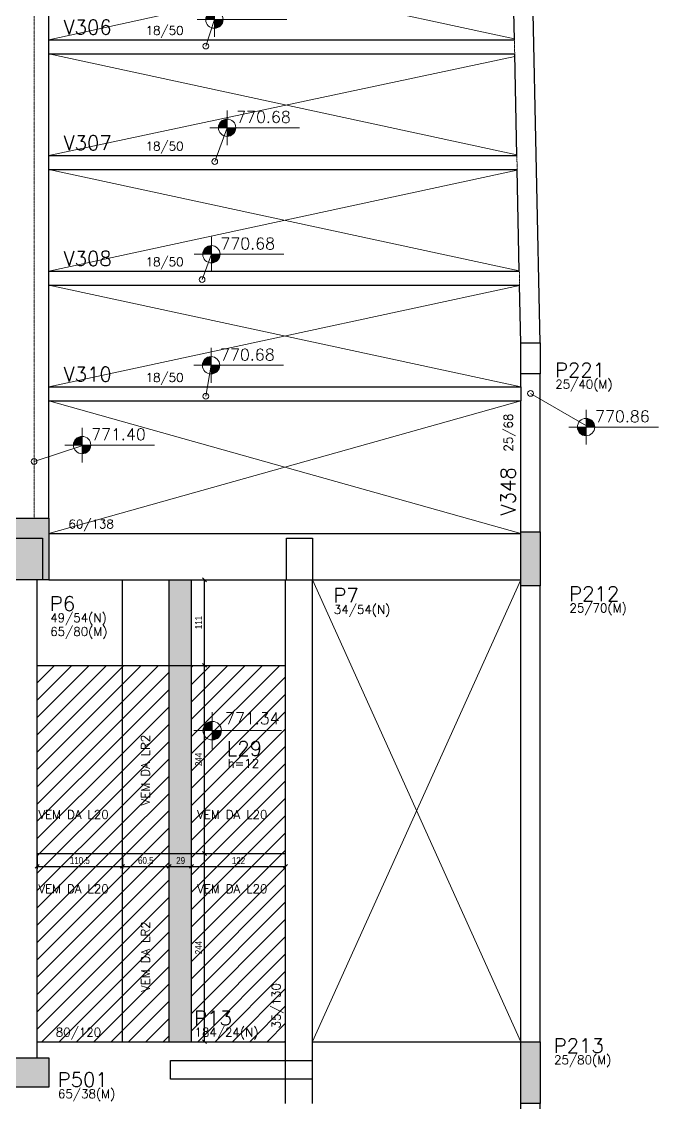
# Model space of a CAD drawing. Extents: x 8513 to 14085, y 1849 to 10799.
# Drawn here: x 12457 to 13282, y 3546 to 4948 of the extents above; entities that cross this region are included whole.
import ezdxf

# ---------------------------------------------------------------- set-up
doc = ezdxf.new("R2010")
doc.units = 0
doc.linetypes.add('FA_Tracejado', pattern=[0.25, 0.15, -0.1])
for name, color, linetype in [('COTA', 241, 'Continuous'), ('Painéis', 200, 'Continuous'), ('Pilares', 5, 'Continuous'), ('VIGAS', 3, 'Continuous'), ('Vázio', 240, 'Continuous')]:
    doc.layers.add(name, color=color, linetype=linetype)
for name, color, linetype, lineweight in [('EST-LAJE-TEXT', 7, 'Continuous', 9), ('EST-PILAR-TEXT', 7, 'Continuous', 9), ('EST-SIMB-Spot Elevations', 7, 'Continuous', 9), ('EST-VIGA-TEXT', 7, 'Continuous', 9), ('Hachura', 253, 'Continuous', 9), ('REAPROVEITAMENTO', 7, 'Continuous', 9)]:
    doc.layers.add(name, color=color, linetype=linetype, lineweight=lineweight)
doc.styles.add('COTA TECNICA-50', font='techl___.ttf', dxfattribs={"height": 9})
doc.styles.add('RomanS_IV50', font='romans_IV50.ttf', dxfattribs={"height": 11.25})
doc.styles.add('RomanS_IV50_B', font='', dxfattribs={"height": 18.75})
doc.styles.add('RomanS_IV50_B_1', font='', dxfattribs={"height": 22.5})
doc.styles.get('RomanS_IV50_B').set_extended_font_data('RomanS_IV50', bold=True)
doc.styles.get('RomanS_IV50_B_1').set_extended_font_data('RomanS_IV50', bold=True)
doc.dimstyles.new('PAINEL', dxfattribs={"dimtxt": 9, "dimasz": 5, "dimexe": 3, "dimexo": 3, "dimgap": 3, "dimtad": 1, "dimdec": 1, "dimzin": 12, "dimdsep": 46, "dimtxsty": 'COTA TECNICA-50', "dimblk": 'OBLIQUE', "dimcen": 0, "dimclrd": 4, "dimclre": 4, "dimclrt": 1, "dimadec": 1, "dimazin": 3, "dimtfac": 1, "dimtdec": 1, "dimtmove": 0, "dimatfit": 3, "dimldrblk": 'OBLIQUE', "dimfxl": 1, "dimtolj": 1, "dimtzin": 12, "dimarcsym": 0})
pattern_1 = [(45, (-181390.063, -29748.07), (-11.2253202, 11.2253202), [])]

# ---------------------------------------------------------------- blocks, each defined once
blk = doc.blocks.new('FA_Floor_TAG_SURVEY_R01 - NIV_TIT_H_TXT1__TXT2_Menor-2303205-BUSINESS')
at = {"layer": 'EST-LAJE-TEXT'}
h = blk.add_hatch(color=256, dxfattribs=at)
edge = h.paths.add_edge_path(flags=0)
edge.add_line((-0.28, 0.565), (-0.28, 0.405))
edge.add_line((-0.28, 0.405), (-0.44, 0.405))
edge.add_arc((-0.28, 0.405), 0.16, 90, 180, ccw=False)
h = blk.add_hatch(color=256, dxfattribs=at)
edge = h.paths.add_edge_path(flags=0)
edge.add_arc((-0.28, 0.405), 0.16, -90, 0, ccw=False)
edge.add_line((-0.28, 0.245), (-0.28, 0.405))
edge.add_line((-0.28, 0.405), (-0.12, 0.405))
for p, q in [((-0.28, 0.085), (-0.28, 0.725)), ((-0.28, 0.405), (-0.6, 0.405)), ((-0.28, 0.405), (0.92, 0.405))]:
    blk.add_line(p, q, dxfattribs=at)
blk.add_circle((-0.28, 0.405), 0.16, dxfattribs=at)
blk = doc.blocks.new('Spot Elevations - Nivel_Planta_MENOR-2363178-BUSINESS')
at = {"layer": 'EST-SIMB-Spot Elevations'}
h = blk.add_hatch(color=256, dxfattribs=at)
edge = h.paths.add_edge_path(flags=0)
edge.add_line((0, 0), (-0.15, 0))
edge.add_arc((0, 0), 0.15, 90, 180, ccw=False)
edge.add_line((0, 0.15), (0, 0))
h = blk.add_hatch(color=256, dxfattribs=at)
edge = h.paths.add_edge_path(flags=0)
edge.add_line((0, 0), (0.15, 0))
edge.add_arc((0, 0), 0.15, 270, 360, ccw=False)
edge.add_line((0, -0.15), (0, 0))
for p, q in [((0, -0.3), (0, 0.3)), ((0, 0), (1.25, 0)), ((0, 0), (-0.3, 0))]:
    blk.add_line(p, q, dxfattribs=at)
blk.add_circle((0, 0), 0.15, dxfattribs=at)
blk = doc.blocks.new('_Oblique')
at = {"color": 0, "linetype": 'ByBlock', "lineweight": -2}
blk.add_line((-0.5, -0.5), (0.5, 0.5), dxfattribs=at)
blk = doc.blocks.new('*D580')
at = {"layer": 'COTA', "color": 4, "lineweight": -2, "transparency": 16777216}
for p, q in [((12477, 3866.5), (12477, 3849.8)), ((12587.5, 3866.5), (12587.5, 3849.8)), ((12477, 3852.8), (12587.5, 3852.8))]:
    blk.add_line(p, q, dxfattribs=at)
at = {"layer": 'Defpoints', "color": 0, "transparency": 16777216}
for p in [(12477, 3869.5), (12587.5, 3869.5), (12587.5, 3852.8)]:
    blk.add_point(p, dxfattribs=at)
at = {"layer": 'COTA', "color": 4, "lineweight": -2, "transparency": 16777216, "xscale": 5, "yscale": 5, "zscale": 5, "rotation": 180}
blk.add_blockref('_Oblique', (12477, 3852.8), dxfattribs=at)
at = {"layer": 'COTA', "color": 4, "lineweight": -2, "transparency": 16777216, "xscale": 5, "yscale": 5, "zscale": 5}
blk.add_blockref('_Oblique', (12587.5, 3852.8), dxfattribs=at)
at = {"layer": 'COTA', "color": 1, "transparency": 16777216, "insert": (12532.3, 3860.4), "char_height": 9, "attachment_point": 5, "style": 'COTA TECNICA-50'}
blk.add_mtext('\\A1;110.5', dxfattribs=at)
blk = doc.blocks.new('*D581')
at = {"layer": 'COTA', "color": 4, "lineweight": -2, "transparency": 16777216}
for p, q in [((12587.5, 3866.5), (12587.5, 3849.8)), ((12587.5, 3852.8), (12648, 3852.8))]:
    blk.add_line(p, q, dxfattribs=at)
at = {"layer": 'Defpoints', "color": 0, "transparency": 16777216}
for p in [(12587.5, 3869.5), (12648, 3852.8), (12648, 3852.8)]:
    blk.add_point(p, dxfattribs=at)
at = {"layer": 'COTA', "color": 4, "lineweight": -2, "transparency": 16777216, "xscale": 5, "yscale": 5, "zscale": 5, "rotation": 180}
blk.add_blockref('_Oblique', (12587.5, 3852.8), dxfattribs=at)
at = {"layer": 'COTA', "color": 4, "lineweight": -2, "transparency": 16777216, "xscale": 5, "yscale": 5, "zscale": 5}
blk.add_blockref('_Oblique', (12648, 3852.8), dxfattribs=at)
at = {"layer": 'COTA', "color": 1, "transparency": 16777216, "insert": (12617.8, 3860.4), "char_height": 9, "attachment_point": 5, "style": 'COTA TECNICA-50'}
blk.add_mtext('\\A1;60.5', dxfattribs=at)
blk = doc.blocks.new('*D582')
at = {"layer": 'COTA', "color": 4, "lineweight": -2, "transparency": 16777216}
blk.add_line((12648, 3852.8), (12677, 3852.8), dxfattribs=at)
at = {"layer": 'Defpoints', "color": 0, "transparency": 16777216}
for p in [(12648, 3852.8), (12677, 3852.8), (12677, 3852.8)]:
    blk.add_point(p, dxfattribs=at)
at = {"layer": 'COTA', "color": 4, "lineweight": -2, "transparency": 16777216, "xscale": 5, "yscale": 5, "zscale": 5, "rotation": 180}
blk.add_blockref('_Oblique', (12648, 3852.8), dxfattribs=at)
at = {"layer": 'COTA', "color": 4, "lineweight": -2, "transparency": 16777216, "xscale": 5, "yscale": 5, "zscale": 5}
blk.add_blockref('_Oblique', (12677, 3852.8), dxfattribs=at)
at = {"layer": 'COTA', "color": 1, "transparency": 16777216, "insert": (12663, 3860.4), "char_height": 9, "attachment_point": 5, "style": 'COTA TECNICA-50'}
blk.add_mtext('\\A1;29', dxfattribs=at)
blk = doc.blocks.new('*D583')
at = {"layer": 'COTA', "color": 4, "lineweight": -2, "transparency": 16777216}
blk.add_line((12677, 3852.8), (12799, 3852.8), dxfattribs=at)
at = {"layer": 'Defpoints', "color": 0, "transparency": 16777216}
for p in [(12677, 3852.8), (12799, 3852.8), (12799, 3852.8)]:
    blk.add_point(p, dxfattribs=at)
at = {"layer": 'COTA', "color": 4, "lineweight": -2, "transparency": 16777216, "xscale": 5, "yscale": 5, "zscale": 5, "rotation": 180}
blk.add_blockref('_Oblique', (12677, 3852.8), dxfattribs=at)
at = {"layer": 'COTA', "color": 4, "lineweight": -2, "transparency": 16777216, "xscale": 5, "yscale": 5, "zscale": 5}
blk.add_blockref('_Oblique', (12799, 3852.8), dxfattribs=at)
at = {"layer": 'COTA', "color": 1, "transparency": 16777216, "insert": (12738, 3860.3), "char_height": 9, "attachment_point": 5, "style": 'COTA TECNICA-50'}
blk.add_mtext('\\A1;122', dxfattribs=at)
blk = doc.blocks.new('*D584')
at = {"layer": 'COTA', "color": 4, "lineweight": -2, "transparency": 16777216}
for p, q in [((12680, 3869.5), (12696.8, 3869.5)), ((12693.8, 3625.5), (12693.8, 3869.5)), ((12680, 3625.5), (12696.8, 3625.5))]:
    blk.add_line(p, q, dxfattribs=at)
at = {"layer": 'Defpoints', "color": 0, "transparency": 16777216}
for p in [(12677, 3869.5), (12693.8, 3869.5), (12677, 3625.5)]:
    blk.add_point(p, dxfattribs=at)
at = {"layer": 'COTA', "color": 4, "lineweight": -2, "transparency": 16777216, "xscale": 5, "yscale": 5, "zscale": 5}
for p, rotation in [((12693.8, 3869.5), 90), ((12693.8, 3625.5), 270)]:
    blk.add_blockref('_Oblique', p, dxfattribs=dict(at, rotation=rotation))
at = {"layer": 'COTA', "color": 1, "transparency": 16777216, "insert": (12686.2, 3747.5), "char_height": 9, "attachment_point": 5, "rotation": 90, "style": 'COTA TECNICA-50'}
blk.add_mtext('\\A1;244', dxfattribs=at)
blk = doc.blocks.new('*D585')
at = {"layer": 'COTA', "color": 4, "lineweight": -2, "transparency": 16777216}
for p, q in [((12680, 4113.5), (12696.8, 4113.5)), ((12693.8, 3869.5), (12693.8, 4113.5)), ((12680, 3869.5), (12696.8, 3869.5))]:
    blk.add_line(p, q, dxfattribs=at)
at = {"layer": 'Defpoints', "color": 0, "transparency": 16777216}
for p in [(12677, 4113.5), (12693.8, 4113.5), (12677, 3869.5)]:
    blk.add_point(p, dxfattribs=at)
at = {"layer": 'COTA', "color": 4, "lineweight": -2, "transparency": 16777216, "xscale": 5, "yscale": 5, "zscale": 5}
for p, rotation in [((12693.8, 4113.5), 90), ((12693.8, 3869.5), 270)]:
    blk.add_blockref('_Oblique', p, dxfattribs=dict(at, rotation=rotation))
at = {"layer": 'COTA', "color": 1, "transparency": 16777216, "insert": (12686.2, 3991.5), "char_height": 9, "attachment_point": 5, "rotation": 90, "style": 'COTA TECNICA-50'}
blk.add_mtext('\\A1;244', dxfattribs=at)
blk = doc.blocks.new('*D586')
at = {"layer": 'COTA', "color": 4, "lineweight": -2, "transparency": 16777216}
for p, q in [((12680, 4224.5), (12696.8, 4224.5)), ((12693.8, 4113.5), (12693.8, 4224.5)), ((12680, 4113.5), (12696.8, 4113.5))]:
    blk.add_line(p, q, dxfattribs=at)
at = {"layer": 'Defpoints', "color": 0, "transparency": 16777216}
for p in [(12677, 4224.5), (12693.8, 4224.5), (12677, 4113.5)]:
    blk.add_point(p, dxfattribs=at)
at = {"layer": 'COTA', "color": 4, "lineweight": -2, "transparency": 16777216, "xscale": 5, "yscale": 5, "zscale": 5}
for p, rotation in [((12693.8, 4224.5), 90), ((12693.8, 4113.5), 270)]:
    blk.add_blockref('_Oblique', p, dxfattribs=dict(at, rotation=rotation))
at = {"layer": 'COTA', "color": 1, "transparency": 16777216, "insert": (12686.2, 4169), "char_height": 9, "attachment_point": 5, "rotation": 90, "style": 'COTA TECNICA-50'}
blk.add_mtext('\\A1;111', dxfattribs=at)

msp = doc.modelspace()

# ---------------------------------------------------------------- hatches: boundary and pattern name
at = {"layer": 'Hachura'}
h = msp.add_hatch(color=256, dxfattribs=at)
h.paths.add_polyline_path([(12648.01, 4113.51), (12677.01, 4113.51), (12677.01, 4224.51), (12648.01, 4224.51)])
h.paths.add_polyline_path([(12648.01, 3869.51), (12677.01, 3869.51), (12677.01, 4113.51), (12648.01, 4113.51)])
h.paths.add_polyline_path([(12648.01, 3625.51), (12677.01, 3625.51), (12677.01, 3869.51), (12648.01, 3869.51)])
at = {"layer": 'Pilares'}
for points in [[(12492.01, 4224.51), (12492.01, 4304.51), (12427.01, 4304.51), (12427.01, 4224.51)], [(13128.96, 4216.51), (13128.96, 4286.51), (13103.96, 4286.51), (13103.96, 4216.51)], [(13128.96, 3545.51), (13128.96, 3625.51), (13103.96, 3625.51), (13103.96, 3545.51)], [(12427.01, 3566.51), (12492.01, 3566.51), (12492.01, 3604.51), (12427.01, 3604.51)]]:
    msp.add_hatch(color=5, dxfattribs=at).paths.add_polyline_path(points, flags=0)
at = {"layer": 'REAPROVEITAMENTO'}
h = msp.add_hatch(dxfattribs=at)
h.set_pattern_fill('ANSI31', color=251, scale=5, style=0)
h.set_pattern_definition(pattern_1)
h.paths.add_polyline_path([(12587.51, 4113.51), (12477.01, 4113.51), (12477.01, 3869.51), (12587.51, 3869.51)])
h.paths.add_polyline_path([(12587.51, 3869.51), (12477.01, 3869.51), (12477.01, 3625.51), (12587.51, 3625.51)])
h.paths.add_polyline_path([(12677.01, 3625.51), (12799.01, 3625.51), (12799.01, 3869.51), (12677.01, 3869.51)])
h.paths.add_polyline_path([(12799.01, 3869.51), (12799.01, 4113.51), (12677.01, 4113.51), (12677.01, 3869.51)])
h = msp.add_hatch(dxfattribs=at)
h.set_pattern_fill('ANSI31', color=251, scale=5, style=0)
h.set_pattern_definition(pattern_1)
h.paths.add_polyline_path([(12648.01, 3869.51), (12587.51, 3869.51), (12587.51, 3625.51), (12648.01, 3625.51)])
h.paths.add_polyline_path([(12648.01, 4113.51), (12587.51, 4113.51), (12587.51, 3869.51), (12648.01, 3869.51)])

# ---------------------------------------------------------------- linework, layer by layer
at = {"layer": 'EST-SIMB-Spot Elevations'}
for p, q in [((12695.63, 4916.5), (12706.74, 4950.8)), ((12707.15, 4766.78), (12723.26, 4810.67)), ((12690.8, 4613.71), (12702.88, 4646.56)), ((12695.63, 4462.45), (12702.39, 4502.54)), ((13116.54, 4466.09), (13192.12, 4422.45)), ((13192.12, 4422.45), (13188.45, 4422.45)), ((12473.01, 4377.89), (12537.52, 4399.2)), ((12537.52, 4399.2), (12535.32, 4399.2))]:
    msp.add_line(p, q, dxfattribs=at)
for centre in [(12695.63, 4916.5), (12707.15, 4766.78), (12690.8, 4613.71), (12695.63, 4462.45), (13116.54, 4466.09), (12473.01, 4377.89)]:
    msp.add_circle(centre, 3.75, dxfattribs=at)
at = {"layer": 'Painéis', "ltscale": 70}
for p, q in [((12587.51, 3625.51), (12587.51, 4224.51)), ((12648.01, 3625.51), (12648.01, 4224.51)), ((12677.01, 3625.51), (12677.01, 4224.51)), ((12477.01, 4113.51), (12799.01, 4113.51)), ((12477.01, 3869.51), (12799.01, 3869.51))]:
    msp.add_line(p, q, dxfattribs=at)
at = {"layer": 'Pilares', "color": 5}
for p, q in [((13103.96, 4491.51), (13103.96, 4531.51)), ((13103.96, 4531.51), (13128.96, 4531.51)), ((13128.96, 4531.51), (13128.96, 4491.51)), ((13128.96, 4491.51), (13103.96, 4491.51)), ((12427.01, 4304.51), (12492.01, 4304.51)), ((12492.01, 4304.51), (12492.01, 4224.51)), ((13103.96, 4216.51), (13103.96, 4286.51)), ((13103.96, 4286.51), (13128.96, 4286.51)), ((13128.96, 4286.51), (13128.96, 4216.51)), ((12492.01, 4224.51), (12427.01, 4224.51)), ((13128.96, 4216.51), (13103.96, 4216.51)), ((13103.96, 3545.51), (13103.96, 3625.51)), ((13103.96, 3625.51), (13128.96, 3625.51)), ((13128.96, 3625.51), (13128.96, 3545.51)), ((12427.01, 3604.51), (12492.01, 3604.51)), ((12492.01, 3604.51), (12492.01, 3566.51)), ((12492.01, 3566.51), (12427.01, 3566.51)), ((13128.96, 3545.51), (13103.96, 3545.51))]:
    msp.add_line(p, q, dxfattribs=at)
at = {"layer": 'Pilares'}
for p, q in [((12435.01, 4278.51), (12484.01, 4278.51)), ((12484.01, 4278.51), (12484.01, 4224.51)), ((12800.01, 4224.51), (12800.01, 4278.51)), ((12800.01, 4278.51), (12834.01, 4278.51)), ((12834.01, 4278.51), (12834.01, 4224.51)), ((12650.01, 3577.01), (12650.01, 3601.01)), ((12650.01, 3601.01), (12834.01, 3601.01)), ((12834.01, 3577.01), (12650.01, 3577.01))]:
    msp.add_line(p, q, dxfattribs=at)
at = {"layer": 'VIGAS', "color": 3, "linetype": 'FA_Tracejado', "lineweight": 20}
for p, q in [((12473.01, 4304.51), (12473.01, 5960.01)), ((13095.62, 4924.51), (13096, 4906.51)), ((13098.8, 4774.51), (13099.18, 4756.51)), ((13101.98, 4624.51), (13102.36, 4606.51)), ((13128.49, 4531.5), (13103.96, 4531.24))]:
    msp.add_line(p, q, dxfattribs=at)
at = {"layer": 'VIGAS', "color": 3}
for p, q in [((12492.01, 4304.51), (12492.01, 5950.01)), ((13095.62, 4924.51), (13092.96, 5050.17)), ((13128.96, 4531.51), (13117.96, 5050.43)), ((12492.01, 4924.51), (13095.62, 4924.51)), ((12492.01, 4906.51), (13096, 4906.51)), ((13098.8, 4774.51), (13096, 4906.51)), ((12492.01, 4774.51), (13098.8, 4774.51)), ((12492.01, 4756.51), (13099.18, 4756.51)), ((13101.98, 4624.51), (13099.18, 4756.51)), ((12492.01, 4624.51), (13101.98, 4624.51)), ((12492.01, 4606.51), (13102.36, 4606.51)), ((13103.95, 4531.48), (13102.36, 4606.51)), ((13103.96, 4474.51), (13103.96, 4491.51)), ((13128.96, 4286.51), (13128.96, 4491.51)), ((12492.01, 4474.51), (13103.96, 4474.51)), ((12492.01, 4456.51), (13103.96, 4456.51)), ((13103.96, 4286.51), (13103.96, 4456.51)), ((12492.01, 4284.51), (13103.96, 4284.51)), ((12477.01, 3604.51), (12477.01, 4224.51)), ((12492.01, 4224.51), (13103.96, 4224.51)), ((12799.01, 3545.51), (12799.01, 4224.51)), ((12834.01, 3545.51), (12834.01, 4224.51)), ((13103.96, 3625.51), (13103.96, 4216.51)), ((13128.96, 3625.51), (13128.96, 4216.51)), ((12477.01, 3625.51), (12799.01, 3625.51)), ((12834.01, 3625.51), (13103.96, 3625.51)), ((13103.96, 3439.51), (13103.96, 3545.51)), ((13128.96, 3439.51), (13128.96, 3545.51))]:
    msp.add_line(p, q, dxfattribs=at)
at = {"layer": 'Vázio', "linetype": 'Continuous', "lineweight": 9}
for p, q in [((12492.01, 5056.51), (13095.59, 4925.91)), ((12492.04, 4924.51), (13092.94, 5056.5)), ((12492.04, 4906.5), (13098.78, 4775.63)), ((12492.04, 4774.51), (13096.07, 4903.15)), ((13101.98, 4624.93), (12492.04, 4756.5)), ((12492.04, 4624.51), (13099.2, 4755.48)), ((13103.93, 4474.51), (12492.04, 4606.5)), ((12492.04, 4474.51), (13102.37, 4606.17)), ((13103.94, 4284.51), (12492.03, 4456.5)), ((12492.03, 4284.51), (13103.94, 4456.5)), ((13103.96, 3625.51), (12834.01, 4224.51)), ((12834.02, 3625.52), (13103.95, 4224.5))]:
    msp.add_line(p, q, dxfattribs=at)
at = {"layer": 'Vázio'}
msp.add_line((13103.96, 4474.51), (13103.96, 4456.51), dxfattribs=at)

# ---------------------------------------------------------------- block references
at = {"layer": 'EST-LAJE-TEXT', "xscale": 74.99999999999996, "yscale": 74.99999999999996, "zscale": 74.99999999999996}
msp.add_blockref('FA_Floor_TAG_SURVEY_R01 - NIV_TIT_H_TXT1__TXT2_Menor-2303205-BUSINESS', (12724.9, 3998.42), dxfattribs=at)
at = {"layer": 'EST-SIMB-Spot Elevations', "xscale": 74.99999999999996, "yscale": 74.99999999999996, "zscale": 74.99999999999996}
for p in [(12706.74, 4950.8), (12723.26, 4810.67), (12702.88, 4646.56), (12702.39, 4502.54), (12535.32, 4399.2)]:
    msp.add_blockref('Spot Elevations - Nivel_Planta_MENOR-2363178-BUSINESS', p, dxfattribs=at)
at = {"layer": 'EST-SIMB-Spot Elevations', "extrusion": (0, 0, -1), "xscale": 74.99999999999996, "yscale": 74.99999999999996, "zscale": 74.99999999999996, "rotation": 180}
msp.add_blockref('Spot Elevations - Nivel_Planta_MENOR-2363178-BUSINESS', (-13188.45, 4422.45), dxfattribs=at)

# ---------------------------------------------------------------- texts
at = {"layer": 'EST-LAJE-TEXT', "lineweight": 30, "attachment_point": 1}
for s, insert, char_height, width, style in [('771.34', (12720.6, 4052.14), 15, 88.3101, 'RomanS_IV50_B'), ('h=12', (12723.83, 3992.03), 11.25, 58.924, 'RomanS_IV50'), ('VEM DA L20', (12478.59, 3925.63), 11.25, 113.7665, 'RomanS_IV50'), ('VEM DA L20', (12684.34, 3925.63), 11.25, 113.7665, 'RomanS_IV50'), ('VEM DA L20', (12478.59, 3829.4), 11.25, 113.7665, 'RomanS_IV50'), ('VEM DA L20', (12684.34, 3829.4), 11.25, 113.7665, 'RomanS_IV50')]:
    msp.add_mtext(s, dxfattribs=dict(at, insert=insert, char_height=char_height, width=width, style=style))
at = {"layer": 'EST-LAJE-TEXT', "lineweight": 30, "char_height": 11.25, "width": 150.7634, "attachment_point": 1, "rotation": 90, "style": 'RomanS_IV50'}
for insert in [(12611.6, 3931.88), (12611.6, 3689.92)]:
    msp.add_mtext('VEM DA LR2', dxfattribs=dict(at, insert=insert))
at = {"layer": 'EST-LAJE-TEXT', "lineweight": 50, "insert": (12722.7, 4015.09), "char_height": 18.75, "width": 63.7342, "attachment_point": 1, "style": 'RomanS_IV50_B_1'}
msp.add_mtext('L29', dxfattribs=at)
at = {"layer": 'EST-PILAR-TEXT', "lineweight": 50, "attachment_point": 1}
for s, insert, char_height, width, style in [('P221', (13148.09, 4505.8), 18.75, 91.9936, 'RomanS_IV50_B_1'), ('25/40(M)', (13148.64, 4483.62), 11.25, 105.8227, 'RomanS_IV50'), ('P7', (12861.02, 4213.68), 18.75, 46.2975, 'RomanS_IV50_B_1'), ('P212', (13166.46, 4215.68), 18.75, 91.9936, 'RomanS_IV50_B_1'), ('P6', (12493.4, 4202.9), 18.75, 46.2975, 'RomanS_IV50_B_1'), ('P6', (12493.4, 4202.9), 18.75, 46.2975, 'RomanS_IV50_B_1'), ('25/70(M)', (13167, 4193.49), 11.25, 105.8227, 'RomanS_IV50'), ('49/54(N)', (12493.95, 4180.71), 11.25, 104.6202, 'RomanS_IV50'), ('34/54(N)', (12861.56, 4191.49), 11.25, 104.6202, 'RomanS_IV50'), ('65/80(M)', (12493.95, 4162.9), 11.25, 105.8227, 'RomanS_IV50'), ('P13', (12680.41, 3665.55), 18.75, 69.1455, 'RomanS_IV50_B_1'), ('184/24(N)', (12680.96, 3643.37), 11.25, 118.4493, 'RomanS_IV50'), ('P213', (13146.46, 3629.68), 18.75, 91.9936, 'RomanS_IV50_B_1'), ('25/80(M)', (13147, 3607.49), 11.25, 105.8227, 'RomanS_IV50'), ('P501', (12503.47, 3585.74), 18.75, 91.9936, 'RomanS_IV50_B_1'), ('65/38(M)', (12504.02, 3563.56), 11.25, 105.8227, 'RomanS_IV50')]:
    msp.add_mtext(s, dxfattribs=dict(at, insert=insert, char_height=char_height, width=width, style=style))
at = {"layer": 'EST-SIMB-Spot Elevations', "char_height": 15, "width": 97.7561, "attachment_point": 1, "line_spacing_factor": 0.982397, "style": 'RomanS_IV50_B'}
for s, insert in [('770.68', (12735.03, 4832.06)), ('770.68', (12714.64, 4667.94)), ('770.68', (12714.16, 4523.93)), ('770.86', (13200.21, 4443.84)), ('771.40', (12547.09, 4420.59))]:
    msp.add_mtext(s, dxfattribs=dict(at, insert=insert))
at = {"layer": 'EST-VIGA-TEXT', "lineweight": 50, "char_height": 18.75, "width": 88.9873, "attachment_point": 1, "style": 'RomanS_IV50_B_1'}
for s, insert in [('V306', (12511.06, 4950.39)), ('V307', (12511.06, 4800.39)), ('V308', (12511.06, 4650.39)), ('V310', (12511.06, 4500.39))]:
    msp.add_mtext(s, dxfattribs=dict(at, insert=insert))
at = {"layer": 'EST-VIGA-TEXT', "lineweight": 30, "char_height": 11.25, "attachment_point": 1, "style": 'RomanS_IV50'}
for s, insert, width in [('18/50', (12617.59, 4942.37), 70.3481), ('18/50', (12617.59, 4792.37), 70.3481), ('18/50', (12617.59, 4642.37), 70.3481), ('18/50', (12617.59, 4492.37), 70.3481), ('60/138', (12517.59, 4302.37), 84.1772), ('80/120', (12501.09, 3643.37), 84.1772)]:
    msp.add_mtext(s, dxfattribs=dict(at, insert=insert, width=width))
at = {"layer": 'EST-VIGA-TEXT', "lineweight": 30, "char_height": 11.25, "attachment_point": 1, "rotation": 90, "style": 'RomanS_IV50'}
for s, insert, width in [('25/68', (13082.11, 4390.67), 70.3481), ('35/130', (12781.15, 3642.61), 84.1772)]:
    msp.add_mtext(s, dxfattribs=dict(at, insert=insert, width=width))
at = {"layer": 'EST-VIGA-TEXT', "lineweight": 50, "insert": (13078.07, 4307.81), "char_height": 18.75, "width": 88.9873, "attachment_point": 1, "rotation": 90, "style": 'RomanS_IV50_B_1'}
msp.add_mtext('V348', dxfattribs=at)

# ---------------------------------------------------------------- dimensions: what is measured, and where the dimension line sits
at = {"layer": 'COTA'}
for base, p1, p2, picture, middle in [((12693.77, 4224.51), (12677.01, 4113.51), (12677.01, 4224.51), '*D586', (12686.21, 4169.01)), ((12693.77, 4113.51), (12677.01, 3869.51), (12677.01, 4113.51), '*D585', (12686.2, 3991.51))]:
    dim = msp.add_linear_dim(base=base, p1=p1, p2=p2, angle=90, dimstyle='PAINEL', override={"dimtmove": 1}, dxfattribs=at)
    dim.commit()
    dim.dimension.update_dxf_attribs({"geometry": picture, "text_midpoint": middle})
dim = msp.add_linear_dim(base=(12693.77, 3869.51), p1=(12677.01, 3625.51), p2=(12677.01, 3869.51), angle=90, dimstyle='PAINEL', dxfattribs=at)
dim.commit()
dim.dimension.update_dxf_attribs({"geometry": '*D584', "text_midpoint": (12686.2, 3747.51)})
dim = msp.add_linear_dim(base=(12587.51, 3852.77), p1=(12477.01, 3869.51), p2=(12587.51, 3869.51), dimstyle='PAINEL', dxfattribs=at)
dim.commit()
dim.dimension.update_dxf_attribs({"geometry": '*D580', "text_midpoint": (12532.26, 3860.37)})
for base, p1, p2, picture, middle in [((12648.01, 3852.77), (12587.51, 3869.51), (12648.01, 3852.77), '*D581', (12617.76, 3860.37)), ((12799.01, 3852.77), (12677.01, 3852.77), (12799.01, 3852.77), '*D583', (12738.01, 3860.33))]:
    dim = msp.add_linear_dim(base=base, p1=p1, p2=p2, dimstyle='PAINEL', override={"dimtmove": 1}, dxfattribs=at)
    dim.commit()
    dim.dimension.update_dxf_attribs({"geometry": picture, "text_midpoint": middle})
dim = msp.add_linear_dim(base=(12677.01, 3852.77), p1=(12648.01, 3852.77), p2=(12677.01, 3852.77), dimstyle='PAINEL', override={"dimtmove": 1}, dxfattribs=at)
dim.commit()
dim.dimension.update_dxf_attribs({"geometry": '*D582', "text_midpoint": (12663.01, 3852.77), "dimtype": 160})

doc.saveas('drawing.dxf')
